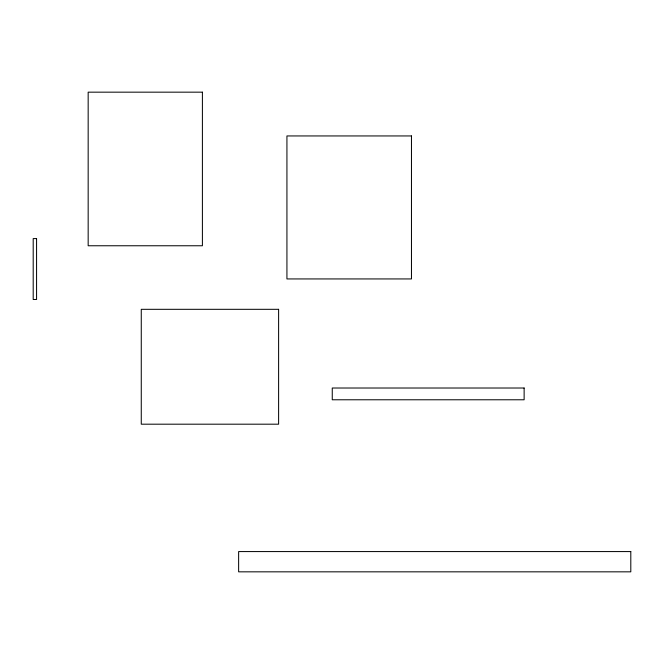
<?xml version="1.0" encoding="UTF-8"?>
<svg xmlns="http://www.w3.org/2000/svg" width="664" height="664" viewBox="0 0 664 664"><rect width="100%" height="100%" fill="white"/><g stroke="black" fill="none" stroke-linecap="round" stroke-linejoin="round"><path stroke-width="1" d="M202.404 92.163L88.163 92.163L88.163 245.763L202.404 245.763L202.404 92.163M411.464 135.946L286.931 135.946L286.931 278.938L411.464 278.938L411.464 135.946M36.57 238.583L33.2 238.583L33.2 299.489L36.57 299.489L36.57 238.583M278.614 309.316L141.266 309.316L141.266 424.188L278.614 424.188L278.614 309.316M524.128 388.017L332.257 388.017L332.257 399.778L524.128 399.778L524.128 388.017M630.8 551.576L238.633 551.576L238.633 571.837L630.8 571.837L630.8 551.576"/></g></svg>
